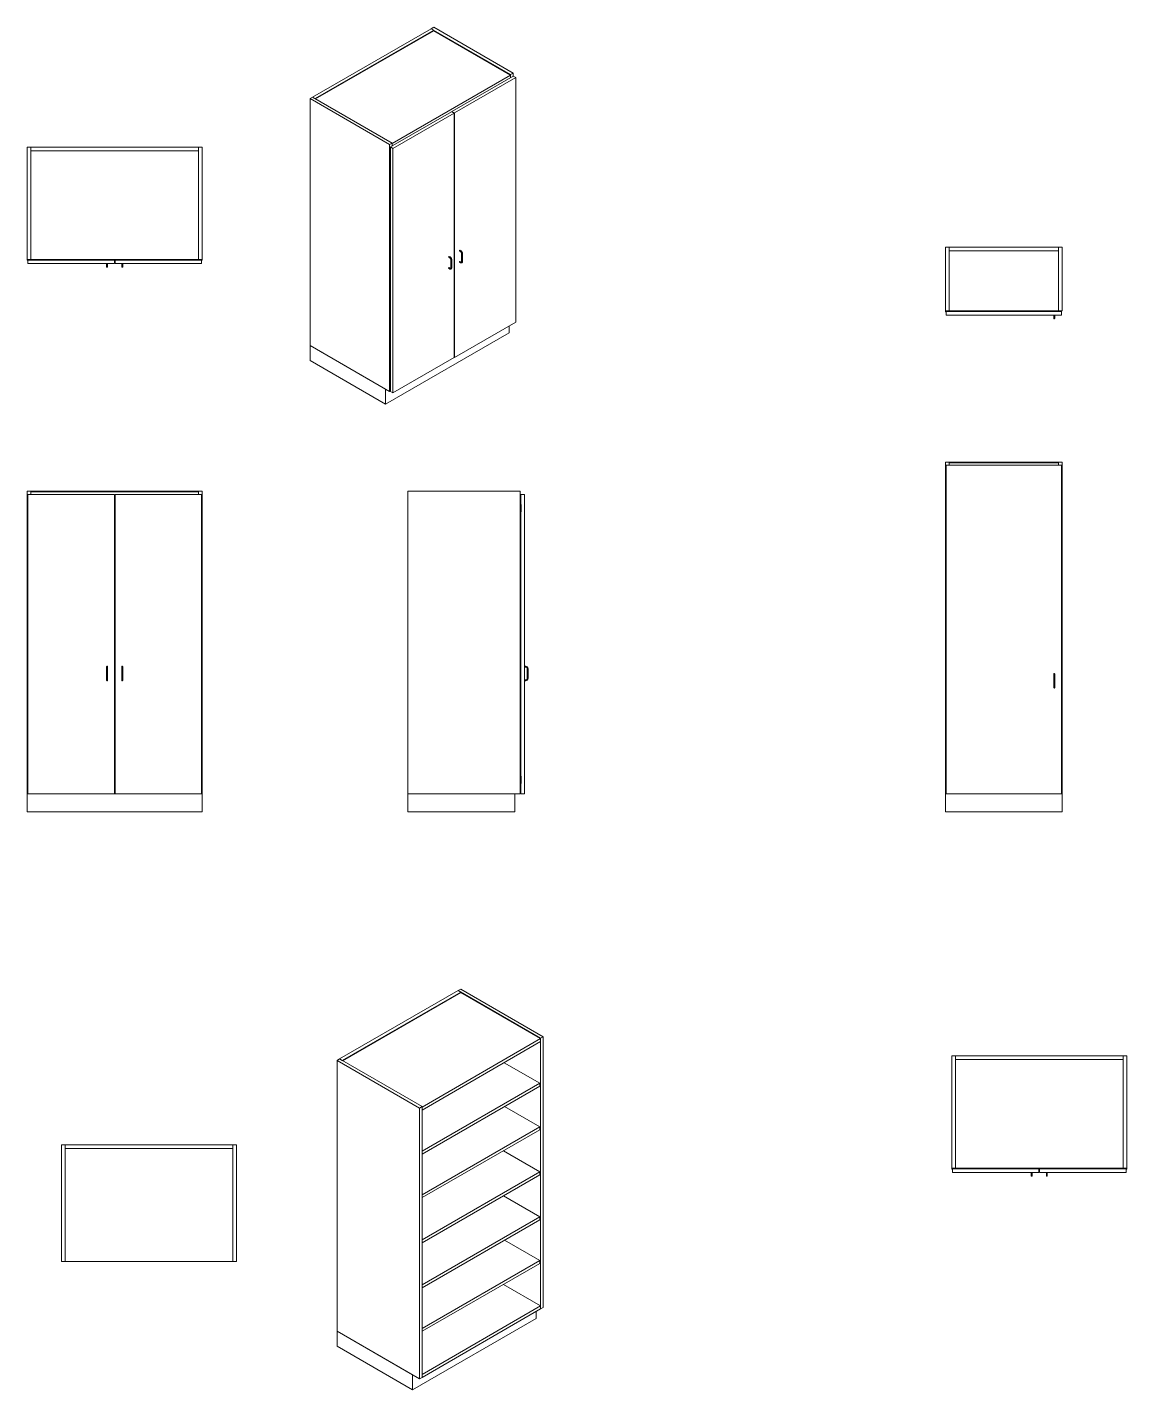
# Model space of a CAD drawing. Header units: millimetres. Extents: x 1475 to 1943, y 1107 to 1697.
# Drawn here: x 1475.4 to 1701.7, y 1407.7 to 1688.1 of the extents above; entities that cross this region are included whole.
import ezdxf

# ---------------------------------------------------------------- set-up
doc = ezdxf.new("R2010")
doc.units = ezdxf.units.MM
doc.layers.add('Standard', color=40, linetype='Continuous')

msp = doc.modelspace()

# ---------------------------------------------------------------- linework, layer by layer
at = {"layer": 'Standard', "linetype": 'Continuous', "lineweight": 0, "extrusion": (-5.55112e-17, 0.816497, 0.57735)}
for p, q in [((1558.55, 1687.77), (1534.15, 1673.68)), ((1534.68, 1673.38), (1559.08, 1687.46)), ((1534.77, 1673.33), (1559.08, 1687.36)), ((1558.55, 1687.77), (1559.08, 1688.08)), ((1574.9, 1678.33), (1558.55, 1687.77)), ((1559.08, 1687.46), (1558.55, 1687.77)), ((1559.08, 1688.08), (1575.43, 1678.63)), ((1559.08, 1687.36), (1559.08, 1687.46)), ((1574.9, 1678.23), (1559.08, 1687.36)), ((1574.9, 1678.23), (1550.5, 1664.14)), ((1562.83, 1670.75), (1575.43, 1678.02)), ((1575.96, 1677.72), (1563.36, 1670.44)), ((1575.43, 1678.63), (1574.9, 1678.33)), ((1574.9, 1677.72), (1574.9, 1678.33)), ((1574.9, 1677.72), (1574.9, 1678.23)), ((1575.43, 1678.63), (1575.43, 1678.02)), ((1575.96, 1677.72), (1575.43, 1678.02)), ((1575.96, 1627.4), (1575.96, 1677.72)), ((1534.15, 1673.68), (1533.62, 1673.38)), ((1533.62, 1673.38), (1533.62, 1622.55)), ((1549.97, 1663.94), (1533.62, 1673.38)), ((1534.15, 1673.68), (1550.5, 1664.24)), ((1534.15, 1673.68), (1534.68, 1673.38)), ((1550.15, 1663.43), (1562.75, 1670.7)), ((1563.28, 1670.39), (1550.68, 1663.12)), ((1563.28, 1670.39), (1562.75, 1670.7)), ((1562.83, 1670.75), (1563.36, 1670.44)), ((1562.83, 1670.65), (1562.83, 1670.75)), ((1563.28, 1620.08), (1563.28, 1670.39)), ((1563.36, 1670.44), (1563.36, 1620.13)), ((1550.5, 1664.24), (1549.97, 1663.94)), ((1549.97, 1613.11), (1549.97, 1663.94)), ((1550.15, 1663.43), (1550.68, 1663.12)), ((1550.15, 1661.69), (1550.15, 1663.43)), ((1550.5, 1664.24), (1550.5, 1663.63)), ((1550.5, 1664.14), (1550.5, 1663.63)), ((1550.68, 1663.12), (1550.68, 1612.8)), ((1550.15, 1661.79), (1549.97, 1661.69)), ((1549.97, 1661.69), (1550.06, 1661.64)), ((1549.97, 1660.47), (1549.97, 1661.69)), ((1550.06, 1660.42), (1549.97, 1660.47)), ((1550.06, 1661.64), (1550.06, 1660.42)), ((1550.15, 1616.07), (1550.15, 1660.42)), ((1550.17, 1660.44), (1550.17, 1661.67)), ((1562.33, 1640.68), (1562.15, 1640.78)), ((1562.17, 1640.74), (1562.34, 1640.64)), ((1562.26, 1640.9), (1562.44, 1640.8)), ((1564.54, 1641.96), (1564.36, 1642.06)), ((1564.38, 1642.02), (1564.55, 1641.91)), ((1564.47, 1642.18), (1564.65, 1642.08)), ((1564.79, 1641.5), (1564.79, 1639.86)), ((1564.82, 1639.83), (1564.82, 1641.46)), ((1564.98, 1641.5), (1564.98, 1639.86)), ((1562.15, 1638.49), (1562.33, 1638.38)), ((1562.34, 1638.34), (1562.17, 1638.44)), ((1562.44, 1638.5), (1562.26, 1638.61)), ((1562.59, 1640.22), (1562.59, 1638.59)), ((1562.61, 1638.55), (1562.61, 1640.18)), ((1562.77, 1640.22), (1562.77, 1638.59)), ((1564.36, 1639.76), (1564.54, 1639.66)), ((1564.55, 1639.62), (1564.38, 1639.72)), ((1564.65, 1639.78), (1564.47, 1639.88)), ((1563.36, 1620.13), (1575.96, 1627.4)), ((1574.63, 1625.2), (1574.63, 1626.63)), ((1574.63, 1625.2), (1549.18, 1610.51)), ((1533.62, 1622.55), (1549.97, 1613.11)), ((1533.62, 1622.55), (1549.18, 1613.57)), ((1533.62, 1619.49), (1533.62, 1622.55)), ((1549.18, 1610.51), (1533.62, 1619.49)), ((1550.68, 1612.8), (1563.28, 1620.08)), ((1563.28, 1620.18), (1563.36, 1620.13)), ((1550.15, 1616.17), (1549.97, 1616.07)), ((1549.97, 1616.07), (1550.06, 1616.02)), ((1549.97, 1614.85), (1549.97, 1616.07)), ((1550.06, 1616.02), (1550.06, 1614.79)), ((1550.17, 1614.82), (1550.17, 1616.04)), ((1549.18, 1610.51), (1549.18, 1613.57)), ((1550.06, 1614.79), (1549.97, 1614.85)), ((1550.15, 1613.21), (1549.97, 1613.11)), ((1550.15, 1613.11), (1550.15, 1614.79)), ((1550.15, 1613.11), (1550.68, 1612.8)), ((1564.1, 1489.82), (1539.7, 1475.73)), ((1540.24, 1475.43), (1564.63, 1489.51)), ((1540.32, 1475.37), (1564.63, 1489.41)), ((1564.1, 1489.82), (1564.63, 1490.12)), ((1581.07, 1480.02), (1564.1, 1489.82)), ((1564.63, 1489.51), (1564.1, 1489.82)), ((1564.63, 1490.12), (1581.6, 1480.32)), ((1564.63, 1489.41), (1564.63, 1489.51)), ((1581.07, 1479.92), (1564.63, 1489.41)), ((1581.07, 1479.92), (1556.68, 1465.83)), ((1556.68, 1465.22), (1581.07, 1479.3)), ((1581.6, 1480.32), (1581.07, 1480.02)), ((1581.07, 1424.29), (1581.07, 1480.02)), ((1581.07, 1479.3), (1581.07, 1479.92)), ((1581.6, 1480.32), (1581.6, 1424.6)), ((1539.7, 1475.73), (1539.17, 1475.43)), ((1539.17, 1475.43), (1539.17, 1419.7)), ((1556.15, 1465.63), (1539.17, 1475.43)), ((1539.7, 1475.73), (1540.24, 1475.43)), ((1539.7, 1475.73), (1556.68, 1465.93)), ((1573.57, 1474.97), (1580.89, 1470.75)), ((1556.68, 1456.76), (1580.89, 1470.75)), ((1580.89, 1470.13), (1556.68, 1456.15)), ((1580.89, 1470.75), (1580.89, 1470.13)), ((1556.68, 1465.93), (1556.15, 1465.63)), ((1556.15, 1409.9), (1556.15, 1465.63)), ((1556.68, 1465.93), (1556.68, 1410.21)), ((1556.68, 1465.83), (1556.68, 1465.22)), ((1573.66, 1465.96), (1580.89, 1461.78)), ((1556.68, 1447.8), (1580.89, 1461.78)), ((1580.89, 1461.17), (1556.68, 1447.19)), ((1580.89, 1461.78), (1580.89, 1461.17)), ((1573.4, 1456.84), (1580.89, 1452.51)), ((1556.68, 1438.53), (1580.89, 1452.51)), ((1580.89, 1451.9), (1556.68, 1437.92)), ((1580.89, 1452.51), (1580.89, 1451.9)), ((1573.4, 1447.57), (1580.89, 1443.24)), ((1556.68, 1429.26), (1580.89, 1443.24)), ((1580.89, 1442.63), (1556.68, 1428.65)), ((1580.89, 1443.24), (1580.89, 1442.63)), ((1573.66, 1438.45), (1580.89, 1434.28)), ((1556.68, 1420.29), (1580.89, 1434.28)), ((1580.89, 1433.66), (1556.68, 1419.68)), ((1580.89, 1434.28), (1580.89, 1433.66)), ((1581.07, 1424.9), (1573.4, 1429.34)), ((1581.07, 1424.9), (1556.68, 1410.82)), ((1581.07, 1424.29), (1581.07, 1424.9)), ((1581.6, 1424.6), (1581.07, 1424.29)), ((1580.19, 1422.35), (1554.73, 1407.66)), ((1556.68, 1410.21), (1581.07, 1424.29)), ((1580.19, 1422.35), (1580.19, 1423.78)), ((1539.17, 1419.7), (1554.73, 1410.72)), ((1539.17, 1416.64), (1539.17, 1419.7)), ((1539.17, 1419.7), (1556.15, 1409.9)), ((1554.73, 1407.66), (1539.17, 1416.64)), ((1554.73, 1407.66), (1554.73, 1410.72)), ((1556.68, 1410.82), (1556.68, 1410.21)), ((1556.68, 1410.21), (1556.15, 1409.9))]:
    msp.add_line(p, q, dxfattribs=at)
at = {"layer": 'Standard', "linetype": 'Continuous', "lineweight": 0}
for p, q in [((1476.16, 1663.42), (1475.41, 1663.42)), ((1475.41, 1640.29), (1475.41, 1663.42)), ((1476.16, 1663.42), (1476.16, 1640.29)), ((1476.16, 1663.42), (1476.16, 1662.67)), ((1510.66, 1663.42), (1476.16, 1663.42)), ((1510.66, 1640.29), (1510.66, 1663.42)), ((1510.66, 1663.42), (1511.41, 1663.42)), ((1510.66, 1662.67), (1510.66, 1663.42)), ((1511.41, 1663.42), (1511.41, 1640.29)), ((1476.16, 1662.67), (1510.66, 1662.67)), ((1665.18, 1642.81), (1664.43, 1642.81)), ((1664.43, 1629.69), (1664.43, 1642.81)), ((1665.18, 1642.81), (1665.18, 1629.69)), ((1665.18, 1642.81), (1665.18, 1642.06)), ((1687.68, 1642.81), (1665.18, 1642.81)), ((1665.18, 1642.06), (1687.68, 1642.06)), ((1687.68, 1629.69), (1687.68, 1642.81)), ((1687.68, 1642.81), (1688.43, 1642.81)), ((1687.68, 1642.06), (1687.68, 1642.81)), ((1688.43, 1642.81), (1688.43, 1629.69)), ((1476.16, 1640.29), (1475.41, 1640.29)), ((1475.41, 1640.29), (1475.41, 1640.17)), ((1475.53, 1640.17), (1475.53, 1639.42)), ((1475.53, 1640.17), (1493.34, 1640.17)), ((1493.34, 1639.42), (1475.53, 1639.42)), ((1510.66, 1640.29), (1476.16, 1640.29)), ((1476.16, 1640.17), (1476.16, 1640.29)), ((1478.72, 1640.29), (1478.72, 1640.17)), ((1484.72, 1640.17), (1484.72, 1640.29)), ((1491.75, 1639.17), (1491.75, 1639.42)), ((1491.75, 1639.17), (1491.75, 1638.76)), ((1491.94, 1639.42), (1491.94, 1639.17)), ((1491.94, 1638.76), (1491.94, 1639.17)), ((1493.34, 1639.42), (1493.34, 1640.17)), ((1493.47, 1640.17), (1493.47, 1639.42)), ((1493.47, 1640.17), (1511.28, 1640.17)), ((1511.28, 1639.42), (1493.47, 1639.42)), ((1494.88, 1639.17), (1494.88, 1639.42)), ((1494.88, 1639.17), (1494.88, 1638.76)), ((1495.06, 1639.42), (1495.06, 1639.17)), ((1495.06, 1638.76), (1495.06, 1639.17)), ((1511.41, 1640.29), (1510.66, 1640.29)), ((1510.66, 1640.29), (1510.66, 1640.17)), ((1511.28, 1639.42), (1511.28, 1640.17)), ((1511.41, 1640.17), (1511.41, 1640.29)), ((1665.18, 1629.69), (1664.43, 1629.69)), ((1664.43, 1629.69), (1664.43, 1629.56)), ((1664.55, 1629.56), (1664.55, 1628.81)), ((1664.55, 1629.56), (1688.3, 1629.56)), ((1687.68, 1629.69), (1665.18, 1629.69)), ((1665.18, 1629.56), (1665.18, 1629.69)), ((1688.43, 1629.69), (1687.68, 1629.69)), ((1688.3, 1628.81), (1688.3, 1629.56)), ((1688.3, 1628.81), (1664.55, 1628.81)), ((1686.71, 1628.56), (1686.71, 1628.81)), ((1686.71, 1628.56), (1686.71, 1628.16)), ((1686.9, 1628.81), (1686.9, 1628.56)), ((1686.9, 1628.16), (1686.9, 1628.56)), ((1666.47, 1476.35), (1665.72, 1476.35)), ((1665.72, 1453.23), (1665.72, 1476.35)), ((1666.47, 1476.35), (1666.47, 1475.6)), ((1700.97, 1476.35), (1666.47, 1476.35)), ((1666.47, 1476.35), (1666.47, 1453.23)), ((1666.47, 1475.6), (1700.97, 1475.6)), ((1700.97, 1475.6), (1700.97, 1476.35)), ((1700.97, 1453.23), (1700.97, 1476.35)), ((1700.97, 1476.35), (1701.72, 1476.35)), ((1701.72, 1476.35), (1701.72, 1453.23)), ((1483.24, 1458.07), (1482.49, 1458.07)), ((1482.49, 1434.07), (1482.49, 1458.07)), ((1483.24, 1458.07), (1483.24, 1457.32)), ((1517.74, 1458.07), (1483.24, 1458.07)), ((1483.24, 1458.07), (1483.24, 1434.07)), ((1483.24, 1457.32), (1517.74, 1457.32)), ((1517.74, 1434.07), (1517.74, 1458.07)), ((1517.74, 1458.07), (1518.49, 1458.07)), ((1517.74, 1457.32), (1517.74, 1458.07)), ((1518.49, 1458.07), (1518.49, 1434.07)), ((1665.72, 1453.23), (1665.72, 1453.1)), ((1666.47, 1453.23), (1665.72, 1453.23)), ((1665.84, 1453.1), (1665.84, 1452.35)), ((1665.84, 1453.1), (1683.65, 1453.1)), ((1666.47, 1453.1), (1666.47, 1453.23)), ((1700.97, 1453.23), (1666.47, 1453.23)), ((1671.72, 1453.23), (1671.72, 1453.1)), ((1677.72, 1453.1), (1677.72, 1453.23)), ((1683.65, 1452.35), (1683.65, 1453.1)), ((1683.78, 1453.1), (1683.78, 1452.35)), ((1683.78, 1453.1), (1701.59, 1453.1)), ((1700.97, 1453.23), (1700.97, 1453.1)), ((1701.72, 1453.23), (1700.97, 1453.23)), ((1701.59, 1452.35), (1701.59, 1453.1)), ((1701.72, 1453.1), (1701.72, 1453.23)), ((1683.65, 1452.35), (1665.84, 1452.35)), ((1682.06, 1452.1), (1682.06, 1452.35)), ((1682.06, 1452.1), (1682.06, 1451.7)), ((1682.25, 1452.35), (1682.25, 1452.1)), ((1682.25, 1451.7), (1682.25, 1452.1)), ((1701.59, 1452.35), (1683.78, 1452.35)), ((1685.19, 1452.1), (1685.19, 1452.35)), ((1685.19, 1452.1), (1685.19, 1451.7)), ((1685.37, 1452.35), (1685.37, 1452.1)), ((1685.37, 1451.7), (1685.37, 1452.1)), ((1483.24, 1434.07), (1482.49, 1434.07)), ((1517.74, 1434.07), (1483.24, 1434.07)), ((1518.49, 1434.07), (1517.74, 1434.07))]:
    msp.add_line(p, q, dxfattribs=at)
at = {"layer": 'Standard', "linetype": 'Continuous', "lineweight": 0, "extrusion": (0, 1, 0)}
for p, q in [((1665.18, 1598.57), (1664.43, 1598.57)), ((1664.43, 1595.82), (1664.43, 1598.57)), ((1665.18, 1598.57), (1665.18, 1597.94)), ((1665.18, 1598.57), (1687.68, 1598.57)), ((1665.18, 1598.44), (1665.18, 1597.94)), ((1687.68, 1598.44), (1665.18, 1598.44)), ((1688.43, 1598.57), (1687.68, 1598.57)), ((1687.68, 1597.94), (1687.68, 1598.57)), ((1687.68, 1597.94), (1687.68, 1598.44)), ((1688.43, 1598.57), (1688.43, 1530.32)), ((1664.43, 1595.82), (1664.43, 1594.32)), ((1664.55, 1595.82), (1664.43, 1595.82)), ((1664.55, 1597.94), (1664.55, 1530.32)), ((1688.3, 1597.94), (1664.55, 1597.94)), ((1688.3, 1530.32), (1688.3, 1597.94)), ((1664.43, 1533.94), (1664.43, 1594.32)), ((1664.43, 1594.32), (1664.55, 1594.32)), ((1476.16, 1592.57), (1475.41, 1592.57)), ((1475.41, 1589.82), (1475.41, 1592.57)), ((1475.53, 1591.94), (1475.53, 1530.32)), ((1493.34, 1591.94), (1475.53, 1591.94)), ((1476.16, 1592.57), (1476.16, 1591.94)), ((1476.16, 1592.57), (1510.66, 1592.57)), ((1476.16, 1592.44), (1476.16, 1591.94)), ((1510.66, 1592.44), (1476.16, 1592.44)), ((1493.34, 1530.32), (1493.34, 1591.94)), ((1493.34, 1591.69), (1493.47, 1591.69)), ((1493.47, 1591.94), (1493.47, 1530.32)), ((1511.28, 1591.94), (1493.47, 1591.94)), ((1511.41, 1592.57), (1510.66, 1592.57)), ((1510.66, 1591.94), (1510.66, 1592.57)), ((1510.66, 1591.94), (1510.66, 1592.44)), ((1511.28, 1530.32), (1511.28, 1591.94)), ((1511.41, 1592.57), (1511.41, 1589.82)), ((1553.75, 1592.57), (1553.75, 1530.32)), ((1576.88, 1592.57), (1553.75, 1592.57)), ((1576.88, 1530.32), (1576.88, 1592.57)), ((1577, 1591.94), (1577.75, 1591.94)), ((1577, 1589.82), (1577, 1591.94)), ((1577.75, 1591.94), (1577.75, 1530.32)), ((1475.41, 1589.82), (1475.41, 1588.32)), ((1475.53, 1589.82), (1475.41, 1589.82)), ((1475.41, 1533.94), (1475.41, 1588.32)), ((1475.41, 1588.32), (1475.53, 1588.32)), ((1511.41, 1589.82), (1511.28, 1589.82)), ((1511.28, 1588.32), (1511.41, 1588.32)), ((1511.41, 1588.32), (1511.41, 1589.82)), ((1511.41, 1588.32), (1511.41, 1533.94)), ((1576.88, 1589.82), (1577, 1589.82)), ((1576.88, 1588.32), (1576.88, 1589.82)), ((1577, 1588.32), (1576.88, 1588.32)), ((1577, 1589.82), (1577, 1588.32)), ((1577.07, 1589.82), (1577, 1589.82)), ((1577, 1533.94), (1577, 1588.32)), ((1577, 1588.32), (1577.07, 1588.32)), ((1577.07, 1588.32), (1577.07, 1589.82)), ((1493.47, 1582), (1493.34, 1582)), ((1493.34, 1581.25), (1493.47, 1581.25)), ((1493.47, 1571.94), (1493.34, 1571.94)), ((1493.34, 1571.19), (1493.47, 1571.19)), ((1576.88, 1572.22), (1577, 1572.22)), ((1577, 1564.22), (1576.88, 1564.22)), ((1493.47, 1561.88), (1493.34, 1561.88)), ((1493.34, 1561.13), (1493.47, 1561.13)), ((1491.75, 1556.47), (1491.75, 1556.07)), ((1491.94, 1556.07), (1491.94, 1556.47)), ((1494.88, 1556.47), (1494.88, 1556.07)), ((1495.06, 1556.07), (1495.06, 1556.47)), ((1577.75, 1556.57), (1578, 1556.57)), ((1578, 1556.47), (1577.75, 1556.47)), ((1577.75, 1556.38), (1578, 1556.38)), ((1491.75, 1554.07), (1491.75, 1556.07)), ((1491.75, 1554.07), (1491.75, 1553.66)), ((1491.94, 1556.07), (1491.94, 1554.07)), ((1491.94, 1553.66), (1491.94, 1554.07)), ((1494.88, 1554.07), (1494.88, 1556.07)), ((1494.88, 1554.07), (1494.88, 1553.66)), ((1495.06, 1556.07), (1495.06, 1554.07)), ((1495.06, 1553.66), (1495.06, 1554.07)), ((1578, 1553.75), (1577.75, 1553.75)), ((1577.75, 1553.66), (1578, 1553.66)), ((1578, 1553.57), (1577.75, 1553.57)), ((1578.32, 1556.07), (1578.32, 1554.07)), ((1578.41, 1554.07), (1578.41, 1556.07)), ((1578.5, 1556.07), (1578.5, 1554.07)), ((1686.71, 1554.97), (1686.71, 1554.57)), ((1686.71, 1552.57), (1686.71, 1554.57)), ((1686.9, 1554.57), (1686.9, 1554.97)), ((1686.9, 1554.57), (1686.9, 1552.57)), ((1493.47, 1551.82), (1493.34, 1551.82)), ((1493.34, 1551.07), (1493.47, 1551.07)), ((1686.71, 1552.57), (1686.71, 1552.16)), ((1686.9, 1552.16), (1686.9, 1552.57)), ((1493.34, 1549.16), (1493.47, 1549.16)), ((1493.47, 1548.97), (1493.34, 1548.97)), ((1493.34, 1541.13), (1493.47, 1541.13)), ((1493.47, 1541), (1493.34, 1541)), ((1493.34, 1539.1), (1493.47, 1539.1)), ((1493.47, 1538.91), (1493.34, 1538.91)), ((1475.41, 1533.94), (1475.41, 1532.44)), ((1475.53, 1533.94), (1475.41, 1533.94)), ((1511.41, 1533.94), (1511.28, 1533.94)), ((1511.41, 1532.44), (1511.41, 1533.94)), ((1576.88, 1533.94), (1577, 1533.94)), ((1576.88, 1532.44), (1576.88, 1533.94)), ((1577, 1533.94), (1577, 1532.44)), ((1577.07, 1533.94), (1577, 1533.94)), ((1577.07, 1532.44), (1577.07, 1533.94)), ((1664.43, 1533.94), (1664.43, 1532.44)), ((1664.55, 1533.94), (1664.43, 1533.94)), ((1475.41, 1530.32), (1475.41, 1532.44)), ((1475.41, 1532.44), (1475.53, 1532.44)), ((1511.28, 1532.44), (1511.41, 1532.44)), ((1511.41, 1532.44), (1511.41, 1530.32)), ((1577, 1532.44), (1576.88, 1532.44)), ((1577, 1530.32), (1577, 1532.44)), ((1577, 1532.44), (1577.07, 1532.44)), ((1664.43, 1530.32), (1664.43, 1532.44)), ((1664.43, 1532.44), (1664.55, 1532.44)), ((1475.53, 1530.32), (1475.41, 1530.32)), ((1475.41, 1526.57), (1475.41, 1530.32)), ((1475.53, 1530.32), (1493.34, 1530.32)), ((1493.47, 1531.07), (1493.34, 1531.07)), ((1493.34, 1530.32), (1493.47, 1530.32)), ((1493.47, 1530.32), (1511.28, 1530.32)), ((1511.41, 1530.32), (1511.28, 1530.32)), ((1511.41, 1526.57), (1511.41, 1530.32)), ((1553.75, 1530.32), (1576.88, 1530.32)), ((1553.75, 1530.32), (1575.75, 1530.32)), ((1553.75, 1526.57), (1553.75, 1530.32)), ((1575.75, 1526.57), (1575.75, 1530.32)), ((1577, 1530.32), (1577.75, 1530.32)), ((1664.55, 1530.32), (1664.43, 1530.32)), ((1664.43, 1526.57), (1664.43, 1530.32)), ((1664.55, 1530.32), (1688.3, 1530.32)), ((1688.43, 1530.32), (1688.3, 1530.32)), ((1688.43, 1526.57), (1688.43, 1530.32)), ((1511.41, 1526.57), (1475.41, 1526.57)), ((1575.75, 1526.57), (1553.75, 1526.57)), ((1688.43, 1526.57), (1664.43, 1526.57))]:
    msp.add_line(p, q, dxfattribs=at)
at = {"layer": 'Standard', "linetype": 'Continuous', "lineweight": 0}
for centre, radius, start, end in [((1475.47, 1640.17), 0.0625, 180, 0), ((1511.34, 1640.17), 0.0625, 180, 360), ((1664.49, 1629.56), 0.0625, 180, 0), ((1578, 1556.07), 0.313, 0, 90), ((1578, 1554.07), 0.313, 270, 0), ((1665.78, 1453.1), 0.0625, 180, 0), ((1701.65, 1453.1), 0.0625, 180, 360)]:
    msp.add_arc(centre, radius, start, end, dxfattribs=at)
at = {"layer": 'Standard', "linetype": 'Continuous', "lineweight": 0, "extrusion": (0, 0, -1)}
for centre, start, end in [((-1578, 1556.07), 90, 180), ((-1578, 1554.07), 180, 270)]:
    msp.add_arc(centre, 0.5, start, end, dxfattribs=at)
at = {"layer": 'Standard', "linetype": 'Continuous', "lineweight": 0}
for centre in [(1550.11, 1661.67), (1550.11, 1616.04)]:
    msp.add_ellipse(centre, major_axis=(0.0625, 0), ratio=0.57735, start_param=-2.356194, end_param=0.785398, dxfattribs=at)
at = {"layer": 'Standard', "linetype": 'Continuous', "lineweight": 0, "extrusion": (-5.55112e-17, -5.55112e-17, -1)}
msp.add_ellipse((1550.11, 1660.44), major_axis=(0.0625, 0), ratio=0.57735, start_param=0, end_param=2.356194, dxfattribs=at)
at = {"layer": 'Standard', "linetype": 'Continuous', "lineweight": 0, "extrusion": (-1.0903e-16, 2.55245e-16, -1)}
msp.add_ellipse((1562.21, 1640.82), major_axis=(0.0469, 0.0812), ratio=0.57735, start_param=-2.356194, end_param=0, dxfattribs=at)
at = {"layer": 'Standard', "linetype": 'Continuous', "lineweight": 0, "extrusion": (-8.49925e-17, 2.41367e-16, -1)}
msp.add_ellipse((1562.21, 1640.82), major_axis=(-0.0469, -0.0812), ratio=0.57735, start_param=0, end_param=0.785398, dxfattribs=at)
at = {"layer": 'Standard', "linetype": 'Continuous', "lineweight": 0, "extrusion": (-1.33067e-16, 2.69122e-16, -1)}
msp.add_ellipse((1564.42, 1642.1), major_axis=(0.0469, 0.0812), ratio=0.57735, start_param=-2.356194, end_param=0, dxfattribs=at)
at = {"layer": 'Standard', "linetype": 'Continuous', "lineweight": 0, "extrusion": (-2.64407e-16, 1.52656e-16, -1)}
msp.add_ellipse((1564.42, 1642.1), major_axis=(-0.0469, -0.0812), ratio=0.57735, start_param=0, end_param=0.785398, dxfattribs=at)
at = {"layer": 'Standard', "linetype": 'Continuous', "lineweight": 0, "extrusion": (-2.32933e-16, 2.62682e-16, -1)}
msp.add_ellipse((1562.21, 1638.52), major_axis=(0.0469, 0.0812), ratio=0.57735, start_param=-2.356194, end_param=0, dxfattribs=at)
at = {"layer": 'Standard', "linetype": 'Continuous', "lineweight": 0, "extrusion": (6.29482e-17, 2.20052e-16, -1)}
msp.add_ellipse((1562.21, 1638.52), major_axis=(-0.0469, -0.0812), ratio=0.57735, start_param=0, end_param=0.785398, dxfattribs=at)
at = {"layer": 'Standard', "linetype": 'Continuous', "lineweight": 0, "extrusion": (-1.05311e-16, 3.17196e-16, -1)}
msp.add_ellipse((1564.42, 1639.8), major_axis=(0.0469, 0.0812), ratio=0.57735, start_param=-2.356194, end_param=0, dxfattribs=at)
at = {"layer": 'Standard', "linetype": 'Continuous', "lineweight": 0, "extrusion": (-8.87111e-17, 1.79415e-16, -1)}
msp.add_ellipse((1564.42, 1639.8), major_axis=(-0.0469, -0.0812), ratio=0.57735, start_param=0, end_param=0.785398, dxfattribs=at)
at = {"layer": 'Standard', "linetype": 'Continuous', "lineweight": 0, "extrusion": (1.2326e-32, -1.11022e-16, -1)}
msp.add_ellipse((1550.11, 1614.82), major_axis=(0.0625, 0), ratio=0.57735, start_param=0, end_param=2.356194, dxfattribs=at)
at = {"layer": 'Standard', "linetype": 'Continuous', "lineweight": 0}
for points in [[(1562.44, 1640.8), (1562.43, 1640.8), (1562.43, 1640.8), (1562.41, 1640.8), (1562.39, 1640.8), (1562.37, 1640.78), (1562.36, 1640.77), (1562.34, 1640.75), (1562.33, 1640.72), (1562.33, 1640.7), (1562.33, 1640.69), (1562.33, 1640.68)], [(1562.33, 1640.68), (1562.33, 1640.67), (1562.33, 1640.66), (1562.33, 1640.65), (1562.34, 1640.64), (1562.34, 1640.64)], [(1562.61, 1640.18), (1562.6, 1640.29), (1562.55, 1640.48), (1562.41, 1640.62), (1562.33, 1640.68)], [(1564.65, 1642.08), (1564.64, 1642.08), (1564.63, 1642.08), (1564.62, 1642.08), (1564.6, 1642.07), (1564.58, 1642.06), (1564.57, 1642.04), (1564.55, 1642.02), (1564.54, 1642), (1564.54, 1641.98), (1564.54, 1641.96), (1564.54, 1641.96)], [(1564.54, 1641.96), (1564.54, 1641.95), (1564.54, 1641.94), (1564.54, 1641.92), (1564.55, 1641.92), (1564.55, 1641.91)], [(1564.82, 1641.46), (1564.81, 1641.56), (1564.76, 1641.75), (1564.62, 1641.9), (1564.54, 1641.96)], [(1564.82, 1641.46), (1564.82, 1641.46), (1564.81, 1641.47), (1564.8, 1641.48), (1564.79, 1641.49), (1564.79, 1641.5)], [(1564.98, 1641.5), (1564.98, 1641.49), (1564.98, 1641.48), (1564.97, 1641.47), (1564.96, 1641.46), (1564.94, 1641.45), (1564.91, 1641.44), (1564.89, 1641.44), (1564.86, 1641.44), (1564.84, 1641.45), (1564.83, 1641.46), (1564.82, 1641.46)], [(1491.94, 1639.17), (1491.94, 1639.17), (1491.94, 1639.17), (1491.93, 1639.17), (1491.91, 1639.17), (1491.89, 1639.17), (1491.87, 1639.17), (1491.84, 1639.17), (1491.82, 1639.17), (1491.8, 1639.17), (1491.78, 1639.17), (1491.76, 1639.17), (1491.75, 1639.17), (1491.75, 1639.17), (1491.75, 1639.17)], [(1491.94, 1638.76), (1491.94, 1638.75), (1491.94, 1638.74), (1491.93, 1638.71), (1491.91, 1638.69), (1491.89, 1638.68), (1491.87, 1638.67), (1491.84, 1638.67), (1491.82, 1638.67), (1491.8, 1638.68), (1491.78, 1638.69), (1491.76, 1638.71), (1491.75, 1638.74), (1491.75, 1638.75), (1491.75, 1638.76)], [(1495.06, 1639.17), (1495.06, 1639.17), (1495.06, 1639.17), (1495.05, 1639.17), (1495.04, 1639.17), (1495.02, 1639.17), (1494.99, 1639.17), (1494.97, 1639.17), (1494.94, 1639.17), (1494.92, 1639.17), (1494.9, 1639.17), (1494.89, 1639.17), (1494.88, 1639.17), (1494.88, 1639.17), (1494.88, 1639.17)], [(1495.06, 1638.76), (1495.06, 1638.75), (1495.06, 1638.74), (1495.05, 1638.71), (1495.04, 1638.69), (1495.02, 1638.68), (1494.99, 1638.67), (1494.97, 1638.67), (1494.94, 1638.67), (1494.92, 1638.68), (1494.9, 1638.69), (1494.89, 1638.71), (1494.88, 1638.74), (1494.88, 1638.75), (1494.88, 1638.76)], [(1562.33, 1638.38), (1562.41, 1638.34), (1562.55, 1638.33), (1562.6, 1638.45), (1562.61, 1638.55)], [(1562.33, 1638.38), (1562.33, 1638.39), (1562.33, 1638.4), (1562.33, 1638.43), (1562.34, 1638.45), (1562.36, 1638.47), (1562.37, 1638.49), (1562.39, 1638.5), (1562.41, 1638.51), (1562.43, 1638.51), (1562.43, 1638.51), (1562.44, 1638.5)], [(1562.34, 1638.34), (1562.34, 1638.34), (1562.33, 1638.35), (1562.33, 1638.36), (1562.33, 1638.38), (1562.33, 1638.38)], [(1562.61, 1640.18), (1562.61, 1640.19), (1562.6, 1640.19), (1562.59, 1640.21), (1562.59, 1640.22), (1562.59, 1640.22)], [(1562.61, 1638.55), (1562.61, 1638.55), (1562.6, 1638.56), (1562.59, 1638.57), (1562.59, 1638.58), (1562.59, 1638.59)], [(1562.77, 1640.22), (1562.77, 1640.22), (1562.77, 1640.21), (1562.76, 1640.19), (1562.75, 1640.18), (1562.73, 1640.17), (1562.7, 1640.17), (1562.68, 1640.17), (1562.65, 1640.17), (1562.63, 1640.17), (1562.62, 1640.18), (1562.61, 1640.18)], [(1562.77, 1638.59), (1562.77, 1638.58), (1562.77, 1638.57), (1562.76, 1638.56), (1562.75, 1638.55), (1562.73, 1638.54), (1562.7, 1638.53), (1562.68, 1638.53), (1562.65, 1638.53), (1562.63, 1638.54), (1562.62, 1638.55), (1562.61, 1638.55)], [(1564.54, 1639.66), (1564.62, 1639.62), (1564.76, 1639.61), (1564.81, 1639.73), (1564.82, 1639.83)], [(1564.54, 1639.66), (1564.54, 1639.67), (1564.54, 1639.68), (1564.54, 1639.7), (1564.55, 1639.73), (1564.57, 1639.75), (1564.58, 1639.76), (1564.6, 1639.78), (1564.62, 1639.78), (1564.63, 1639.78), (1564.64, 1639.78), (1564.65, 1639.78)], [(1564.55, 1639.62), (1564.55, 1639.62), (1564.54, 1639.63), (1564.54, 1639.64), (1564.54, 1639.65), (1564.54, 1639.66)], [(1564.82, 1639.83), (1564.82, 1639.83), (1564.81, 1639.84), (1564.8, 1639.85), (1564.79, 1639.86), (1564.79, 1639.86)], [(1564.98, 1639.86), (1564.98, 1639.86), (1564.98, 1639.85), (1564.97, 1639.84), (1564.96, 1639.82), (1564.94, 1639.82), (1564.91, 1639.81), (1564.89, 1639.81), (1564.86, 1639.81), (1564.84, 1639.82), (1564.83, 1639.82), (1564.82, 1639.83)], [(1686.9, 1628.56), (1686.9, 1628.56), (1686.89, 1628.56), (1686.88, 1628.56), (1686.87, 1628.56), (1686.85, 1628.56), (1686.83, 1628.56), (1686.8, 1628.56), (1686.78, 1628.56), (1686.75, 1628.56), (1686.74, 1628.56), (1686.72, 1628.56), (1686.71, 1628.56), (1686.71, 1628.56), (1686.71, 1628.56)], [(1686.9, 1628.16), (1686.9, 1628.15), (1686.89, 1628.13), (1686.88, 1628.11), (1686.87, 1628.09), (1686.85, 1628.07), (1686.83, 1628.06), (1686.8, 1628.06), (1686.78, 1628.06), (1686.75, 1628.07), (1686.74, 1628.09), (1686.72, 1628.11), (1686.71, 1628.13), (1686.71, 1628.15), (1686.71, 1628.16)], [(1491.94, 1556.47), (1491.94, 1556.48), (1491.94, 1556.5), (1491.93, 1556.52), (1491.91, 1556.54), (1491.89, 1556.56), (1491.87, 1556.56), (1491.84, 1556.57), (1491.82, 1556.56), (1491.8, 1556.56), (1491.78, 1556.54), (1491.76, 1556.52), (1491.75, 1556.5), (1491.75, 1556.48), (1491.75, 1556.47)], [(1495.06, 1556.47), (1495.06, 1556.48), (1495.06, 1556.5), (1495.05, 1556.52), (1495.04, 1556.54), (1495.02, 1556.56), (1494.99, 1556.56), (1494.97, 1556.57), (1494.94, 1556.56), (1494.92, 1556.56), (1494.9, 1556.54), (1494.89, 1556.52), (1494.88, 1556.5), (1494.88, 1556.48), (1494.88, 1556.47)], [(1578, 1556.57), (1578, 1556.57), (1578, 1556.56), (1578, 1556.56), (1578, 1556.54), (1578, 1556.52), (1578, 1556.5), (1578, 1556.48), (1578, 1556.47)], [(1578, 1556.47), (1578, 1556.47), (1578, 1556.45), (1578, 1556.43), (1578, 1556.41), (1578, 1556.39), (1578, 1556.38), (1578, 1556.38), (1578, 1556.38)], [(1578.41, 1556.07), (1578.4, 1556.19), (1578.32, 1556.38), (1578.13, 1556.46), (1578, 1556.47)], [(1491.94, 1556.07), (1491.94, 1556.07), (1491.94, 1556.07), (1491.93, 1556.07), (1491.91, 1556.07), (1491.89, 1556.07), (1491.87, 1556.07), (1491.84, 1556.07), (1491.82, 1556.07), (1491.8, 1556.07), (1491.78, 1556.07), (1491.76, 1556.07), (1491.75, 1556.07), (1491.75, 1556.07), (1491.75, 1556.07)], [(1491.94, 1554.07), (1491.94, 1554.07), (1491.94, 1554.07), (1491.93, 1554.07), (1491.91, 1554.07), (1491.89, 1554.07), (1491.87, 1554.07), (1491.84, 1554.07), (1491.82, 1554.07), (1491.8, 1554.07), (1491.78, 1554.07), (1491.76, 1554.07), (1491.75, 1554.07), (1491.75, 1554.07), (1491.75, 1554.07)], [(1491.94, 1553.66), (1491.94, 1553.65), (1491.94, 1553.64), (1491.93, 1553.61), (1491.91, 1553.59), (1491.89, 1553.58), (1491.87, 1553.57), (1491.84, 1553.57), (1491.82, 1553.57), (1491.8, 1553.58), (1491.78, 1553.59), (1491.76, 1553.61), (1491.75, 1553.64), (1491.75, 1553.65), (1491.75, 1553.66)], [(1495.06, 1556.07), (1495.06, 1556.07), (1495.06, 1556.07), (1495.05, 1556.07), (1495.04, 1556.07), (1495.02, 1556.07), (1494.99, 1556.07), (1494.97, 1556.07), (1494.94, 1556.07), (1494.92, 1556.07), (1494.9, 1556.07), (1494.89, 1556.07), (1494.88, 1556.07), (1494.88, 1556.07), (1494.88, 1556.07)], [(1495.06, 1554.07), (1495.06, 1554.07), (1495.06, 1554.07), (1495.05, 1554.07), (1495.04, 1554.07), (1495.02, 1554.07), (1494.99, 1554.07), (1494.97, 1554.07), (1494.94, 1554.07), (1494.92, 1554.07), (1494.9, 1554.07), (1494.89, 1554.07), (1494.88, 1554.07), (1494.88, 1554.07), (1494.88, 1554.07)], [(1495.06, 1553.66), (1495.06, 1553.65), (1495.06, 1553.64), (1495.05, 1553.61), (1495.04, 1553.59), (1495.02, 1553.58), (1494.99, 1553.57), (1494.97, 1553.57), (1494.94, 1553.57), (1494.92, 1553.58), (1494.9, 1553.59), (1494.89, 1553.61), (1494.88, 1553.64), (1494.88, 1553.65), (1494.88, 1553.66)], [(1578, 1553.66), (1578.13, 1553.67), (1578.32, 1553.75), (1578.4, 1553.94), (1578.41, 1554.07)], [(1578, 1553.66), (1578, 1553.67), (1578, 1553.69), (1578, 1553.71), (1578, 1553.73), (1578, 1553.74), (1578, 1553.75), (1578, 1553.75), (1578, 1553.75)], [(1578, 1553.57), (1578, 1553.57), (1578, 1553.57), (1578, 1553.58), (1578, 1553.59), (1578, 1553.61), (1578, 1553.64), (1578, 1553.65), (1578, 1553.66)], [(1578.41, 1556.07), (1578.4, 1556.07), (1578.39, 1556.07), (1578.36, 1556.07), (1578.34, 1556.07), (1578.33, 1556.07), (1578.32, 1556.07), (1578.32, 1556.07), (1578.32, 1556.07)], [(1578.41, 1554.07), (1578.4, 1554.07), (1578.39, 1554.07), (1578.36, 1554.07), (1578.34, 1554.07), (1578.33, 1554.07), (1578.32, 1554.07), (1578.32, 1554.07), (1578.32, 1554.07)], [(1578.5, 1556.07), (1578.5, 1556.07), (1578.5, 1556.07), (1578.49, 1556.07), (1578.48, 1556.07), (1578.46, 1556.07), (1578.43, 1556.07), (1578.42, 1556.07), (1578.41, 1556.07)], [(1578.5, 1554.07), (1578.5, 1554.07), (1578.5, 1554.07), (1578.49, 1554.07), (1578.48, 1554.07), (1578.46, 1554.07), (1578.43, 1554.07), (1578.42, 1554.07), (1578.41, 1554.07)], [(1686.9, 1554.97), (1686.9, 1554.98), (1686.89, 1555), (1686.88, 1555.02), (1686.87, 1555.04), (1686.85, 1555.06), (1686.83, 1555.06), (1686.8, 1555.07), (1686.78, 1555.06), (1686.75, 1555.06), (1686.74, 1555.04), (1686.72, 1555.02), (1686.71, 1555), (1686.71, 1554.98), (1686.71, 1554.97)], [(1686.9, 1552.16), (1686.9, 1552.15), (1686.89, 1552.14), (1686.88, 1552.11), (1686.87, 1552.09), (1686.85, 1552.08), (1686.83, 1552.07), (1686.8, 1552.07), (1686.78, 1552.07), (1686.75, 1552.08), (1686.74, 1552.09), (1686.72, 1552.11), (1686.71, 1552.14), (1686.71, 1552.15), (1686.71, 1552.16)], [(1682.25, 1452.1), (1682.25, 1452.1), (1682.25, 1452.1), (1682.24, 1452.1), (1682.22, 1452.1), (1682.2, 1452.1), (1682.18, 1452.1), (1682.15, 1452.1), (1682.13, 1452.1), (1682.11, 1452.1), (1682.09, 1452.1), (1682.07, 1452.1), (1682.06, 1452.1), (1682.06, 1452.1), (1682.06, 1452.1)], [(1682.25, 1451.7), (1682.25, 1451.69), (1682.25, 1451.67), (1682.24, 1451.65), (1682.22, 1451.63), (1682.2, 1451.61), (1682.18, 1451.61), (1682.15, 1451.6), (1682.13, 1451.61), (1682.11, 1451.61), (1682.09, 1451.63), (1682.07, 1451.65), (1682.06, 1451.67), (1682.06, 1451.69), (1682.06, 1451.7)], [(1685.37, 1452.1), (1685.37, 1452.1), (1685.37, 1452.1), (1685.36, 1452.1), (1685.35, 1452.1), (1685.33, 1452.1), (1685.3, 1452.1), (1685.28, 1452.1), (1685.26, 1452.1), (1685.23, 1452.1), (1685.21, 1452.1), (1685.2, 1452.1), (1685.19, 1452.1), (1685.19, 1452.1), (1685.19, 1452.1)], [(1685.37, 1451.7), (1685.37, 1451.69), (1685.37, 1451.67), (1685.36, 1451.65), (1685.35, 1451.63), (1685.33, 1451.61), (1685.3, 1451.61), (1685.28, 1451.6), (1685.26, 1451.61), (1685.23, 1451.61), (1685.21, 1451.63), (1685.2, 1451.65), (1685.19, 1451.67), (1685.19, 1451.69), (1685.19, 1451.7)]]:
    msp.add_open_spline(points, degree=3, dxfattribs=at)
for points, knots in [([(1562.59, 1640.22), (1562.59, 1640.24), (1562.58, 1640.27), (1562.57, 1640.32), (1562.56, 1640.35), (1562.54, 1640.41), (1562.52, 1640.45), (1562.49, 1640.5), (1562.47, 1640.53), (1562.42, 1640.58), (1562.4, 1640.6), (1562.37, 1640.62), (1562.36, 1640.63), (1562.34, 1640.64)], [4.712389, 4.712389, 4.712389, 4.712389, 4.984635, 4.984635, 5.265735, 5.265735, 5.553582, 5.553582, 5.843109, 5.843109, 6.128803, 6.128803, 6.283185, 6.283185, 6.283185, 6.283185]), ([(1562.77, 1640.22), (1562.77, 1640.26), (1562.77, 1640.31), (1562.75, 1640.4), (1562.73, 1640.44), (1562.69, 1640.53), (1562.66, 1640.57), (1562.61, 1640.65), (1562.58, 1640.69), (1562.51, 1640.75), (1562.48, 1640.78), (1562.44, 1640.8)], [4.712389, 4.712389, 4.712389, 4.712389, 5.026548, 5.026548, 5.340708, 5.340708, 5.654867, 5.654867, 5.969026, 5.969026, 6.283185, 6.283185, 6.283185, 6.283185]), ([(1564.79, 1641.5), (1564.79, 1641.52), (1564.79, 1641.55), (1564.78, 1641.6), (1564.77, 1641.63), (1564.75, 1641.69), (1564.73, 1641.72), (1564.7, 1641.78), (1564.68, 1641.81), (1564.63, 1641.85), (1564.61, 1641.87), (1564.58, 1641.9), (1564.57, 1641.91), (1564.55, 1641.91)], [4.712389, 4.712389, 4.712389, 4.712389, 4.984635, 4.984635, 5.265735, 5.265735, 5.553582, 5.553582, 5.843109, 5.843109, 6.128803, 6.128803, 6.283185, 6.283185, 6.283185, 6.283185]), ([(1564.98, 1641.5), (1564.98, 1641.54), (1564.98, 1641.58), (1564.95, 1641.67), (1564.94, 1641.72), (1564.9, 1641.81), (1564.87, 1641.85), (1564.82, 1641.93), (1564.79, 1641.96), (1564.72, 1642.03), (1564.69, 1642.05), (1564.65, 1642.08)], [4.712389, 4.712389, 4.712389, 4.712389, 5.026548, 5.026548, 5.340708, 5.340708, 5.654867, 5.654867, 5.969026, 5.969026, 6.283185, 6.283185, 6.283185, 6.283185]), ([(1562.34, 1638.34), (1562.38, 1638.32), (1562.42, 1638.3), (1562.5, 1638.29), (1562.54, 1638.29), (1562.62, 1638.31), (1562.65, 1638.32), (1562.7, 1638.36), (1562.72, 1638.39), (1562.75, 1638.45), (1562.76, 1638.48), (1562.77, 1638.54), (1562.77, 1638.57), (1562.77, 1638.59)], [3.141593, 3.141593, 3.141593, 3.141593, 3.455752, 3.455752, 3.769572, 3.769572, 4.021176, 4.021176, 4.265896, 4.265896, 4.551235, 4.551235, 4.712389, 4.712389, 4.712389, 4.712389]), ([(1562.44, 1638.5), (1562.46, 1638.49), (1562.48, 1638.48), (1562.51, 1638.48), (1562.52, 1638.48), (1562.54, 1638.48), (1562.55, 1638.48), (1562.56, 1638.49), (1562.57, 1638.5), (1562.58, 1638.52), (1562.58, 1638.54), (1562.58, 1638.57), (1562.59, 1638.58), (1562.59, 1638.59)], [3.141593, 3.141593, 3.141593, 3.141593, 3.413838, 3.413838, 3.690178, 3.690178, 4.004337, 4.004337, 4.318496, 4.318496, 4.615912, 4.615912, 4.712389, 4.712389, 4.712389, 4.712389]), ([(1564.55, 1639.62), (1564.59, 1639.59), (1564.63, 1639.58), (1564.71, 1639.56), (1564.75, 1639.56), (1564.83, 1639.58), (1564.86, 1639.6), (1564.91, 1639.64), (1564.93, 1639.66), (1564.96, 1639.72), (1564.97, 1639.76), (1564.98, 1639.82), (1564.98, 1639.84), (1564.98, 1639.86)], [3.141593, 3.141593, 3.141593, 3.141593, 3.455752, 3.455752, 3.769572, 3.769572, 4.021176, 4.021176, 4.265896, 4.265896, 4.551235, 4.551235, 4.712389, 4.712389, 4.712389, 4.712389]), ([(1564.65, 1639.78), (1564.67, 1639.77), (1564.69, 1639.76), (1564.72, 1639.75), (1564.73, 1639.75), (1564.75, 1639.75), (1564.76, 1639.76), (1564.77, 1639.77), (1564.78, 1639.77), (1564.79, 1639.8), (1564.79, 1639.82), (1564.79, 1639.85), (1564.79, 1639.86), (1564.79, 1639.86)], [3.141593, 3.141593, 3.141593, 3.141593, 3.413838, 3.413838, 3.690178, 3.690178, 4.004337, 4.004337, 4.318496, 4.318496, 4.615912, 4.615912, 4.712389, 4.712389, 4.712389, 4.712389])]:
    msp.add_open_spline(points, degree=3, knots=knots, dxfattribs=at)

doc.saveas('drawing.dxf')
